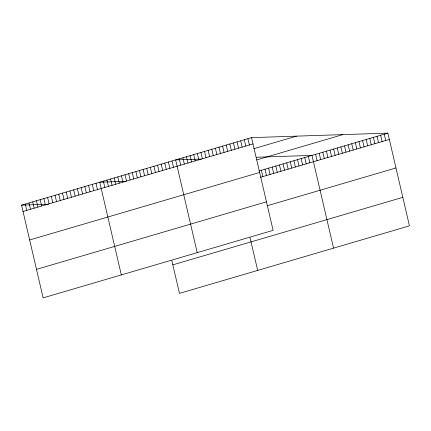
<?xml version="1.0" encoding="UTF-8"?>
<svg xmlns="http://www.w3.org/2000/svg" width="431" height="431" viewBox="0 0 431 431"><rect width="100%" height="100%" fill="white"/><g stroke="black" fill="none" stroke-linecap="round" stroke-linejoin="round"><path stroke-width="0.65" d="M251.526 137.629L273.109 230.353L43.127 297.875L21.55 205.145L251.526 137.629L387.873 133.125L409.45 225.855L179.474 293.371L171.856 260.658M23.021 211.454L252.997 143.938M253.757 148.695L296.523 136.142M256.747 159.901L342.877 134.612M258.972 170.967L387.873 133.125M29.653 239.975L259.634 172.459M260.443 177.281L389.338 139.439M36.495 269.353L266.471 201.837M267.08 205.797L395.976 167.955M172.836 264.855L402.813 197.339M201.347 159.061L175.638 159.906L197.215 252.636M256.45 157.24L311.979 155.408L333.556 248.137M125.453 181.338L99.744 182.189L121.321 274.919M21.55 205.145L48.331 204.262M384.258 134.186L385.729 140.501M380.643 135.248L382.114 141.562M377.028 136.309L378.499 142.623M373.413 137.37L374.884 143.685M369.803 138.432L371.269 144.746M366.188 139.493L367.659 145.807M362.573 140.554L364.044 146.869M358.958 141.616L360.429 147.93M355.343 142.677L356.814 148.991M351.734 143.738L353.199 150.047M348.119 144.8L349.589 151.109M344.504 145.861L345.974 152.17M340.889 146.923L342.359 153.231M337.274 147.984L338.744 154.293M333.664 149.04L335.129 155.354M330.049 150.101L331.52 156.415M326.434 151.162L327.905 157.477M322.819 152.224L324.29 158.538M319.204 153.285L320.675 159.599M315.594 154.346L317.06 160.661M308.364 156.469L309.835 162.783M304.749 157.53L306.22 163.845M301.134 158.592L302.605 164.906M297.525 159.653L298.99 165.962M293.91 160.715L295.375 167.023M290.295 161.776L291.765 168.085M286.68 162.837L288.15 169.146M283.065 163.899L284.535 170.207M279.455 164.954L280.92 171.269M275.84 166.016L277.305 172.33M272.225 167.077L273.696 173.391M268.61 168.138L270.081 174.453M264.995 169.2L266.466 175.514M261.385 170.261L262.851 176.575M247.917 138.69L249.382 144.999M244.302 139.752L245.772 146.061M240.687 140.813L242.157 147.122M237.072 141.869L238.542 148.183M233.457 142.93L234.927 149.245M229.847 143.992L231.312 150.306M250.05 237.702L257.663 270.415M226.232 145.053L227.703 151.367M222.617 146.114L224.088 152.429M219.002 147.176L220.473 153.49M215.387 148.237L216.858 154.551M211.777 149.298L213.243 155.613M208.162 150.36L209.628 156.674M204.547 151.421L206.018 157.735M200.932 152.482L202.403 158.791M197.317 153.544L198.788 159.853M193.708 154.605L195.173 160.914M190.093 155.666L191.558 161.975M186.478 156.728L187.948 163.037M182.863 157.784L184.333 164.098M179.248 158.845L180.718 165.159M172.023 160.968L173.488 167.282M168.408 162.029L169.879 168.343M164.793 163.09L166.264 169.405M161.178 164.152L162.649 170.466M157.568 165.213L159.034 171.527M153.953 166.274L155.419 172.589M150.338 167.336L151.809 173.65M146.723 168.397L148.194 174.706M143.108 169.458L144.579 175.767M139.499 170.52L140.964 176.829M135.884 171.581L137.349 177.89M132.269 172.642L133.739 178.951M128.654 173.698L130.124 180.013M125.038 174.76L126.509 181.074M121.429 175.821L122.894 182.135M117.814 176.882L119.279 183.197M114.199 177.944L115.67 184.258M110.584 179.005L112.055 185.319M106.969 180.066L108.44 186.381M103.359 181.128L104.825 187.442M96.021 183.283L97.487 189.592M92.293 184.376L93.764 190.685M88.57 185.47L90.041 191.779M84.848 186.564L86.319 192.872M81.125 187.652L82.596 193.966M77.402 188.746L78.873 195.06M73.679 189.839L75.145 196.153M69.957 190.933L71.422 197.247M66.234 192.027L67.699 198.341M62.506 193.12L63.977 199.434M58.783 194.214L60.254 200.523M55.06 195.308L56.531 201.616M51.337 196.401L52.808 202.71M47.615 197.495L49.086 203.804M43.892 198.583L45.357 204.897M40.169 199.677L41.635 205.991M36.446 200.771L37.912 207.085M32.718 201.864L34.189 208.178M28.996 202.958L30.466 209.272M25.273 204.052L26.744 210.366"/></g></svg>
